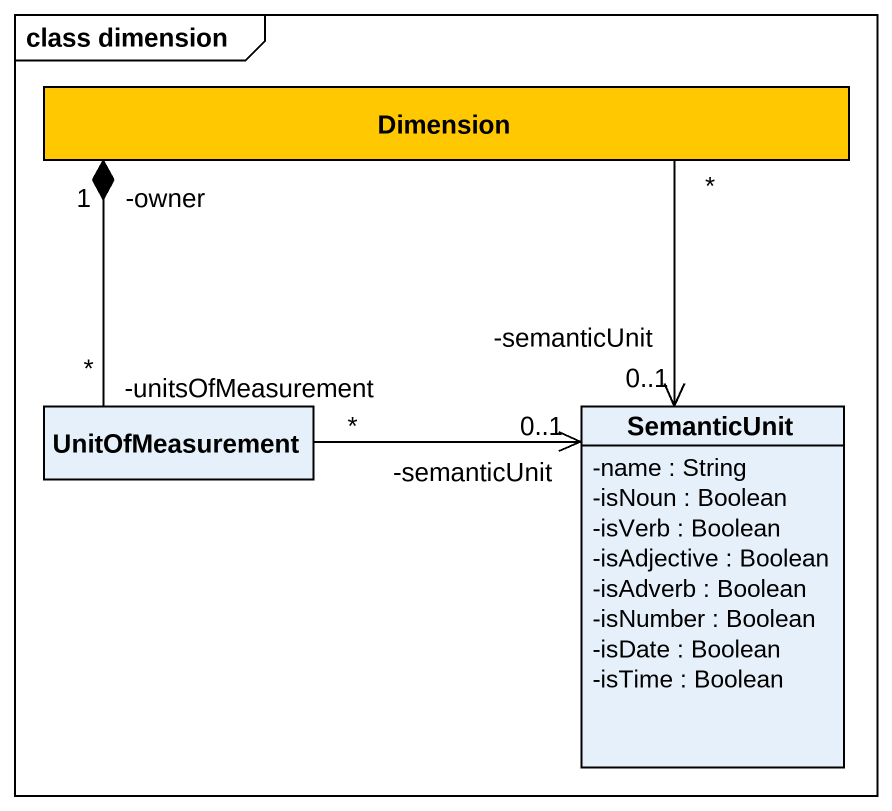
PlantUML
@startuml
mainframe class dimension
hide circle
hide empty members
skinparam classAttributeIconSize 0
class Dimension #FFC800
class UnitOfMeasurement
class SemanticUnit {
  -name : String
  -isNoun : Boolean
  -isVerb : Boolean
  -isAdjective : Boolean
  -isAdverb : Boolean
  -isNumber : Boolean
  -isDate : Boolean
  -isTime : Boolean
}
Dimension "1\n-owner" *-- "*\n-unitsOfMeasurement" UnitOfMeasurement
Dimension "*" --> "-semanticUnit\n0..1" SemanticUnit
UnitOfMeasurement "*" -right-> "-semanticUnit\n0..1" SemanticUnit
@enduml
